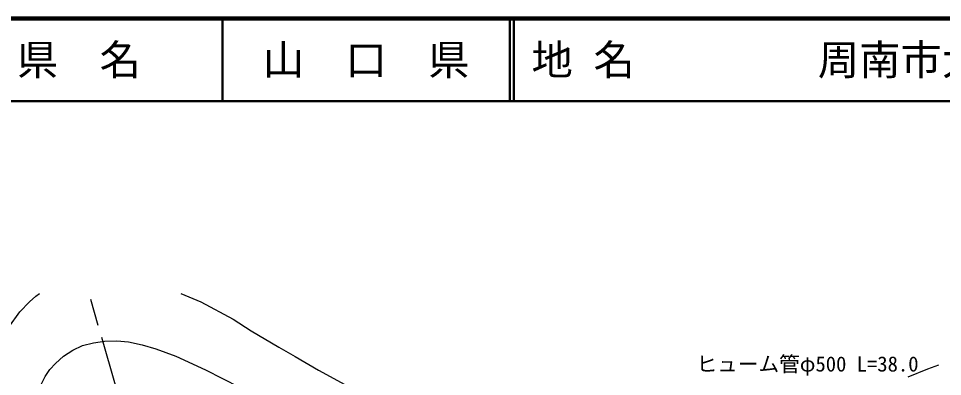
# Model space of a CAD drawing. Units: millimetres, scale not verified. Extents: x 40000 to 680000, y 20000 to 380000.
# Drawn here: x 308319 to 420110, y 336691 to 380000 of the extents above; entities that cross this region are included whole.
import ezdxf
from ezdxf.enums import TextEntityAlignment as Align

# ---------------------------------------------------------------- set-up
doc = ezdxf.new("R2010")
doc.units = ezdxf.units.MM
doc.header["$LTSCALE"] = 1000
doc.linetypes.add('DASHED', pattern=[7.5, 6, -1.5])
for name, color, linetype, lineweight in [('M-BGD', 7, 'Continuous', 25), ('M-BMK-ROW', 30, 'DASHED', 25), ('M-STR-HTXT', 7, 'Continuous', 13), ('M-TTL', 2, 'Continuous', 140), ('M-TTL-LINE', 7, 'Continuous', 50)]:
    doc.layers.add(name, color=color, linetype=linetype, lineweight=lineweight)
doc.layers.add('M-TTL-TXT', color=7, linetype='Continuous')
doc.styles.add('ＭＳ ゴシック', font='')
doc.styles.get('ＭＳ ゴシック').set_extended_font_data('MS Gothic')

msp = doc.modelspace()

# ---------------------------------------------------------------- linework, layer by layer
at = {"layer": 'M-BGD'}
for points in [[(296770, 321559), (298112, 323725), (299630, 326332), (300819, 328528), (302250, 331711), (303325, 334352), (304420, 337006), (305912, 340219), (307141, 342666), (308470, 344501), (309646, 345741), (310416, 346404), (310844, 346724)], [(327945, 346724), (330399, 345730), (334276, 343627), (336462, 342226), (339832, 340240), (341791, 339106), (344616, 337478), (348699, 335232)], [(310667, 334929), (311549, 336692), (312118, 337545), (312794, 338280), (313777, 339136), (314914, 339870), (316061, 340458), (317404, 340782), (318708, 340968), (320208, 341017), (321629, 340870), (323270, 340536), (324927, 340047), (327338, 339145), (330932, 337508), (337098, 334353)], [(415958, 336648), (418343, 337628), (419683, 338085)]]:
    msp.add_lwpolyline(points, dxfattribs=at)
at = {"layer": 'M-BMK-ROW'}
msp.add_lwpolyline([(238623, 329522), (236461, 300986), (234925, 281573), (235196, 270653), (237389, 261650), (243546, 256469), (255378, 251589), (265830, 251984), (274664, 255436), (281822, 260322), (294206, 275167), (307015, 290379), (311849, 295528), (318108, 300960), (323127, 304215), (328395, 306823), (317055, 345996)], dxfattribs=at)
at = {"layer": 'M-TTL'}
msp.add_line((680000, 380000), (40000, 380000), dxfattribs=at)
at = {"layer": 'M-TTL-LINE'}
for p, q in [((333000, 380000), (333000, 370000)), ((367750, 380000), (367750, 370000)), ((368250, 380000), (368250, 370000)), ((40000, 370000), (680000, 370000))]:
    msp.add_line(p, q, dxfattribs=at)

# ---------------------------------------------------------------- texts
at = {"layer": 'M-STR-HTXT', "style": 'ＭＳ ゴシック'}
msp.add_text('ヒューム管φ500 L=38.0', height=1833, dxfattribs=at).set_placement((390342, 336742), align=Align.BOTTOM_LEFT)
at = {"layer": 'M-TTL-TXT', "style": 'ＭＳ ゴシック'}
for s, p in [('県\u3000名', (315625, 375000)), ('山\u3000口\u3000県', (350375, 375000))]:
    msp.add_text(s, height=3666, dxfattribs=at).set_placement(p, align=Align.MIDDLE_CENTER)
for s, p in [('地 名', (370380, 375000)), ('周南市大字大潮', (405024, 375000))]:
    msp.add_text(s, height=3666, dxfattribs=at).set_placement(p, align=Align.MIDDLE_LEFT)

doc.saveas('drawing.dxf')
